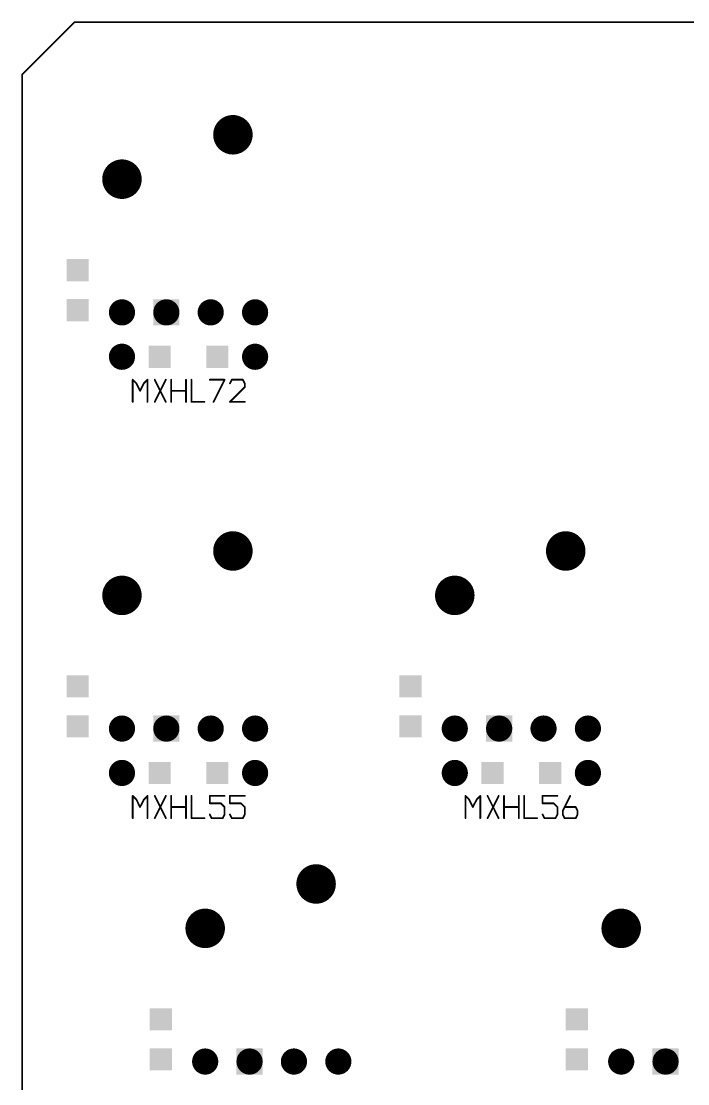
# Model space of a CAD drawing. Header units: millimetres. Extents: x 451 to 799, y 260 to 388.
# Drawn here: x 451 to 489.2, y 321.8 to 382.6 of the extents above; entities that cross this region are included whole.
import ezdxf

# ---------------------------------------------------------------- set-up
doc = ezdxf.new("R2010")
doc.units = ezdxf.units.MM
for name, color, linetype in [('3_A_', 4, 'Continuous'), ('4_A_', 54, 'Continuous'), ('5_A_', 7, 'Continuous'), ('8_A_', 3, 'Continuous')]:
    doc.layers.add(name, color=color, linetype=linetype)

# ---------------------------------------------------------------- blocks, each defined once
blk = doc.blocks.new('D24ROUND1_4986X1_4986')
blk.add_lwpolyline([(0.37465, 0, 0.7493, 0.7493, 1), (-0.37465, 0, 0.7493, 0.7493, 1), (0.37465, 0, 0.7493, 0.7493, 0)], format="xyseb")
blk = doc.blocks.new('D25ROUND2_2606X2_2606')
blk.add_lwpolyline([(0.56515, 0, 1.1303, 1.1303, 1), (-0.56515, 0, 1.1303, 1.1303, 1), (0.56515, 0, 1.1303, 1.1303, 0)], format="xyseb")
blk = doc.blocks.new('D16SQUARE1_27X1_27')
blk.add_solid([(-0.635, -0.635), (0.635, -0.635), (-0.635, 0.635), (0.635, 0.635)])
blk = doc.blocks.new('D41SQUARE1_4986X1_4986')
blk.add_solid([(-0.7493, -0.7493), (0.7493, -0.7493), (-0.7493, 0.7493), (0.7493, 0.7493)])

msp = doc.modelspace()

# ---------------------------------------------------------------- linework, layer by layer
at = {"layer": '5_A_'}
for points in [[(457.616, 361.843, 0.102, 0.102, 0), (457.405, 362.054, 0.102, 0.102, 0)], [(457.405, 362.054, 0.102, 0.102, 0), (457.405, 360.784, 0.102, 0.102, 0)], [(457.826, 361.419, 0.102, 0.102, 0), (457.616, 361.843, 0.102, 0.102, 0)], [(458.04, 361.843, 0.102, 0.102, 0), (457.826, 361.419, 0.102, 0.102, 0)], [(458.251, 362.054, 0.102, 0.102, 0), (458.04, 361.843, 0.102, 0.102, 0)], [(458.251, 360.784, 0.102, 0.102, 0), (458.251, 362.054, 0.102, 0.102, 0)], [(459.3, 360.784, 0.102, 0.102, 0), (458.665, 362.054, 0.102, 0.102, 0)], [(459.3, 362.054, 0.102, 0.102, 0), (458.665, 360.784, 0.102, 0.102, 0)], [(459.61, 360.784, 0.102, 0.102, 0), (459.61, 362.054, 0.102, 0.102, 0)], [(460.455, 360.784, 0.102, 0.102, 0), (460.455, 362.054, 0.102, 0.102, 0)], [(460.765, 360.784, 0.102, 0.102, 0), (460.765, 362.054, 0.102, 0.102, 0)], [(462.663, 362.054, 0.102, 0.102, 0), (461.814, 362.054, 0.102, 0.102, 0)], [(462.028, 360.784, 0.102, 0.102, 0), (462.663, 362.054, 0.102, 0.102, 0)], [(463.077, 362.054, 0.102, 0.102, 0), (462.97, 361.843, 0.102, 0.102, 0)], [(463.712, 362.054, 0.102, 0.102, 0), (463.077, 362.054, 0.102, 0.102, 0)], [(463.818, 361.843, 0.102, 0.102, 0), (463.712, 362.054, 0.102, 0.102, 0)], [(463.818, 361.633, 0.102, 0.102, 0), (463.818, 361.843, 0.102, 0.102, 0)], [(460.455, 361.419, 0.102, 0.102, 0), (459.61, 361.419, 0.102, 0.102, 0)], [(462.97, 360.784, 0.102, 0.102, 0), (463.818, 361.633, 0.102, 0.102, 0)], [(461.507, 360.784, 0.102, 0.102, 0), (460.765, 360.784, 0.102, 0.102, 0)], [(463.818, 360.784, 0.102, 0.102, 0), (462.97, 360.784, 0.102, 0.102, 0)], [(457.616, 338.031, 0.102, 0.102, 0), (457.405, 338.242, 0.102, 0.102, 0)], [(457.405, 338.242, 0.102, 0.102, 0), (457.405, 336.972, 0.102, 0.102, 0)], [(457.826, 337.607, 0.102, 0.102, 0), (457.616, 338.031, 0.102, 0.102, 0)], [(458.04, 338.031, 0.102, 0.102, 0), (457.826, 337.607, 0.102, 0.102, 0)], [(458.251, 338.242, 0.102, 0.102, 0), (458.04, 338.031, 0.102, 0.102, 0)], [(458.251, 336.972, 0.102, 0.102, 0), (458.251, 338.242, 0.102, 0.102, 0)], [(459.3, 336.972, 0.102, 0.102, 0), (458.665, 338.242, 0.102, 0.102, 0)], [(459.3, 338.242, 0.102, 0.102, 0), (458.665, 336.972, 0.102, 0.102, 0)], [(459.61, 336.972, 0.102, 0.102, 0), (459.61, 338.242, 0.102, 0.102, 0)], [(460.455, 336.972, 0.102, 0.102, 0), (460.455, 338.242, 0.102, 0.102, 0)], [(460.765, 336.972, 0.102, 0.102, 0), (460.765, 338.242, 0.102, 0.102, 0)], [(461.814, 337.82, 0.102, 0.102, 0), (461.814, 338.242, 0.102, 0.102, 0)], [(461.814, 338.242, 0.102, 0.102, 0), (462.663, 338.242, 0.102, 0.102, 0)], [(462.97, 337.82, 0.102, 0.102, 0), (462.97, 338.242, 0.102, 0.102, 0)], [(462.97, 338.242, 0.102, 0.102, 0), (463.818, 338.242, 0.102, 0.102, 0)], [(476.666, 338.031, 0.102, 0.102, 0), (476.455, 338.242, 0.102, 0.102, 0)], [(476.455, 338.242, 0.102, 0.102, 0), (476.455, 336.972, 0.102, 0.102, 0)], [(476.876, 337.607, 0.102, 0.102, 0), (476.666, 338.031, 0.102, 0.102, 0)], [(477.09, 338.031, 0.102, 0.102, 0), (476.876, 337.607, 0.102, 0.102, 0)], [(477.301, 338.242, 0.102, 0.102, 0), (477.09, 338.031, 0.102, 0.102, 0)], [(477.301, 336.972, 0.102, 0.102, 0), (477.301, 338.242, 0.102, 0.102, 0)], [(478.35, 336.972, 0.102, 0.102, 0), (477.715, 338.242, 0.102, 0.102, 0)], [(478.35, 338.242, 0.102, 0.102, 0), (477.715, 336.972, 0.102, 0.102, 0)], [(478.66, 336.972, 0.102, 0.102, 0), (478.66, 338.242, 0.102, 0.102, 0)], [(479.505, 336.972, 0.102, 0.102, 0), (479.505, 338.242, 0.102, 0.102, 0)], [(479.815, 336.972, 0.102, 0.102, 0), (479.815, 338.242, 0.102, 0.102, 0)], [(480.864, 337.82, 0.102, 0.102, 0), (480.864, 338.242, 0.102, 0.102, 0)], [(480.864, 338.242, 0.102, 0.102, 0), (481.713, 338.242, 0.102, 0.102, 0)], [(482.02, 337.396, 0.102, 0.102, 0), (482.444, 338.242, 0.102, 0.102, 0)], [(460.455, 337.607, 0.102, 0.102, 0), (459.61, 337.607, 0.102, 0.102, 0)], [(462.449, 337.82, 0.102, 0.102, 0), (461.814, 337.82, 0.102, 0.102, 0)], [(462.663, 337.607, 0.102, 0.102, 0), (462.449, 337.82, 0.102, 0.102, 0)], [(462.663, 337.185, 0.102, 0.102, 0), (462.663, 337.607, 0.102, 0.102, 0)], [(463.605, 337.82, 0.102, 0.102, 0), (462.97, 337.82, 0.102, 0.102, 0)], [(463.818, 337.607, 0.102, 0.102, 0), (463.605, 337.82, 0.102, 0.102, 0)], [(463.818, 337.185, 0.102, 0.102, 0), (463.818, 337.607, 0.102, 0.102, 0)], [(479.505, 337.607, 0.102, 0.102, 0), (478.66, 337.607, 0.102, 0.102, 0)], [(481.499, 337.82, 0.102, 0.102, 0), (480.864, 337.82, 0.102, 0.102, 0)], [(481.713, 337.607, 0.102, 0.102, 0), (481.499, 337.82, 0.102, 0.102, 0)], [(481.713, 337.185, 0.102, 0.102, 0), (481.713, 337.607, 0.102, 0.102, 0)], [(482.02, 337.185, 0.102, 0.102, 0), (482.02, 337.396, 0.102, 0.102, 0)], [(482.127, 337.607, 0.102, 0.102, 0), (482.762, 337.607, 0.102, 0.102, 0)], [(482.762, 337.607, 0.102, 0.102, 0), (482.868, 337.396, 0.102, 0.102, 0)], [(482.868, 337.396, 0.102, 0.102, 0), (482.868, 337.185, 0.102, 0.102, 0)], [(461.507, 336.972, 0.102, 0.102, 0), (460.765, 336.972, 0.102, 0.102, 0)], [(461.814, 337.185, 0.102, 0.102, 0), (461.921, 336.972, 0.102, 0.102, 0)], [(461.921, 336.972, 0.102, 0.102, 0), (462.556, 336.972, 0.102, 0.102, 0)], [(462.556, 336.972, 0.102, 0.102, 0), (462.663, 337.185, 0.102, 0.102, 0)], [(462.97, 337.185, 0.102, 0.102, 0), (463.077, 336.972, 0.102, 0.102, 0)], [(463.077, 336.972, 0.102, 0.102, 0), (463.712, 336.972, 0.102, 0.102, 0)], [(463.712, 336.972, 0.102, 0.102, 0), (463.818, 337.185, 0.102, 0.102, 0)], [(480.557, 336.972, 0.102, 0.102, 0), (479.815, 336.972, 0.102, 0.102, 0)], [(480.864, 337.185, 0.102, 0.102, 0), (480.971, 336.972, 0.102, 0.102, 0)], [(480.971, 336.972, 0.102, 0.102, 0), (481.606, 336.972, 0.102, 0.102, 0)], [(481.606, 336.972, 0.102, 0.102, 0), (481.713, 337.185, 0.102, 0.102, 0)], [(482.127, 336.972, 0.102, 0.102, 0), (482.02, 337.185, 0.102, 0.102, 0)], [(482.762, 336.972, 0.102, 0.102, 0), (482.127, 336.972, 0.102, 0.102, 0)], [(482.868, 337.185, 0.102, 0.102, 0), (482.762, 336.972, 0.102, 0.102, 0)]]:
    msp.add_lwpolyline(points, format="xyseb", dxfattribs=at)
for points in [[(457.379, 362.054, 0.0508, 0.0508, 1), (457.43, 362.054, 0.0508, 0.0508, 1), (457.379, 362.054, 0.0508, 0.0508, 0)], [(457.379, 362.054, 0.0508, 0.0508, 1), (457.43, 362.054, 0.0508, 0.0508, 1), (457.379, 362.054, 0.0508, 0.0508, 0)], [(457.379, 362.054, 0.0508, 0.0508, 1), (457.43, 362.054, 0.0508, 0.0508, 1), (457.379, 362.054, 0.0508, 0.0508, 0)], [(457.59, 361.843, 0.0508, 0.0508, 1), (457.641, 361.843, 0.0508, 0.0508, 1), (457.59, 361.843, 0.0508, 0.0508, 0)], [(457.59, 361.843, 0.0508, 0.0508, 1), (457.641, 361.843, 0.0508, 0.0508, 1), (457.59, 361.843, 0.0508, 0.0508, 0)], [(457.59, 361.843, 0.0508, 0.0508, 1), (457.641, 361.843, 0.0508, 0.0508, 1), (457.59, 361.843, 0.0508, 0.0508, 0)], [(458.014, 361.843, 0.0508, 0.0508, 1), (458.065, 361.843, 0.0508, 0.0508, 1), (458.014, 361.843, 0.0508, 0.0508, 0)], [(458.014, 361.843, 0.0508, 0.0508, 1), (458.065, 361.843, 0.0508, 0.0508, 1), (458.014, 361.843, 0.0508, 0.0508, 0)], [(458.014, 361.843, 0.0508, 0.0508, 1), (458.065, 361.843, 0.0508, 0.0508, 1), (458.014, 361.843, 0.0508, 0.0508, 0)], [(458.225, 362.054, 0.0508, 0.0508, 1), (458.276, 362.054, 0.0508, 0.0508, 1), (458.225, 362.054, 0.0508, 0.0508, 0)], [(458.225, 362.054, 0.0508, 0.0508, 1), (458.276, 362.054, 0.0508, 0.0508, 1), (458.225, 362.054, 0.0508, 0.0508, 0)], [(458.225, 362.054, 0.0508, 0.0508, 1), (458.276, 362.054, 0.0508, 0.0508, 1), (458.225, 362.054, 0.0508, 0.0508, 0)], [(458.639, 362.054, 0.0508, 0.0508, 1), (458.69, 362.054, 0.0508, 0.0508, 1), (458.639, 362.054, 0.0508, 0.0508, 0)], [(458.639, 362.054, 0.0508, 0.0508, 1), (458.69, 362.054, 0.0508, 0.0508, 1), (458.639, 362.054, 0.0508, 0.0508, 0)], [(459.274, 362.054, 0.0508, 0.0508, 1), (459.325, 362.054, 0.0508, 0.0508, 1), (459.274, 362.054, 0.0508, 0.0508, 0)], [(459.584, 362.054, 0.0508, 0.0508, 1), (459.635, 362.054, 0.0508, 0.0508, 1), (459.584, 362.054, 0.0508, 0.0508, 0)], [(459.584, 362.054, 0.0508, 0.0508, 1), (459.635, 362.054, 0.0508, 0.0508, 1), (459.584, 362.054, 0.0508, 0.0508, 0)], [(460.43, 362.054, 0.0508, 0.0508, 1), (460.481, 362.054, 0.0508, 0.0508, 1), (460.43, 362.054, 0.0508, 0.0508, 0)], [(460.43, 362.054, 0.0508, 0.0508, 1), (460.481, 362.054, 0.0508, 0.0508, 1), (460.43, 362.054, 0.0508, 0.0508, 0)], [(460.74, 362.054, 0.0508, 0.0508, 1), (460.791, 362.054, 0.0508, 0.0508, 1), (460.74, 362.054, 0.0508, 0.0508, 0)], [(460.74, 362.054, 0.0508, 0.0508, 1), (460.791, 362.054, 0.0508, 0.0508, 1), (460.74, 362.054, 0.0508, 0.0508, 0)], [(461.789, 362.054, 0.0508, 0.0508, 1), (461.84, 362.054, 0.0508, 0.0508, 1), (461.789, 362.054, 0.0508, 0.0508, 0)], [(461.789, 362.054, 0.0508, 0.0508, 1), (461.84, 362.054, 0.0508, 0.0508, 1), (461.789, 362.054, 0.0508, 0.0508, 0)], [(462.637, 362.054, 0.0508, 0.0508, 1), (462.688, 362.054, 0.0508, 0.0508, 1), (462.637, 362.054, 0.0508, 0.0508, 0)], [(462.637, 362.054, 0.0508, 0.0508, 1), (462.688, 362.054, 0.0508, 0.0508, 1), (462.637, 362.054, 0.0508, 0.0508, 0)], [(462.637, 362.054, 0.0508, 0.0508, 1), (462.688, 362.054, 0.0508, 0.0508, 1), (462.637, 362.054, 0.0508, 0.0508, 0)], [(462.945, 361.843, 0.0508, 0.0508, 1), (462.995, 361.843, 0.0508, 0.0508, 1), (462.945, 361.843, 0.0508, 0.0508, 0)], [(462.945, 361.843, 0.0508, 0.0508, 1), (462.995, 361.843, 0.0508, 0.0508, 1), (462.945, 361.843, 0.0508, 0.0508, 0)], [(463.051, 362.054, 0.0508, 0.0508, 1), (463.102, 362.054, 0.0508, 0.0508, 1), (463.051, 362.054, 0.0508, 0.0508, 0)], [(463.051, 362.054, 0.0508, 0.0508, 1), (463.102, 362.054, 0.0508, 0.0508, 1), (463.051, 362.054, 0.0508, 0.0508, 0)], [(463.051, 362.054, 0.0508, 0.0508, 1), (463.102, 362.054, 0.0508, 0.0508, 1), (463.051, 362.054, 0.0508, 0.0508, 0)], [(463.686, 362.054, 0.0508, 0.0508, 1), (463.737, 362.054, 0.0508, 0.0508, 1), (463.686, 362.054, 0.0508, 0.0508, 0)], [(463.686, 362.054, 0.0508, 0.0508, 1), (463.737, 362.054, 0.0508, 0.0508, 1), (463.686, 362.054, 0.0508, 0.0508, 0)], [(463.686, 362.054, 0.0508, 0.0508, 1), (463.737, 362.054, 0.0508, 0.0508, 1), (463.686, 362.054, 0.0508, 0.0508, 0)], [(463.793, 361.843, 0.0508, 0.0508, 1), (463.844, 361.843, 0.0508, 0.0508, 1), (463.793, 361.843, 0.0508, 0.0508, 0)], [(463.793, 361.843, 0.0508, 0.0508, 1), (463.844, 361.843, 0.0508, 0.0508, 1), (463.793, 361.843, 0.0508, 0.0508, 0)], [(463.793, 361.843, 0.0508, 0.0508, 1), (463.844, 361.843, 0.0508, 0.0508, 1), (463.793, 361.843, 0.0508, 0.0508, 0)], [(457.801, 361.419, 0.0508, 0.0508, 1), (457.852, 361.419, 0.0508, 0.0508, 1), (457.801, 361.419, 0.0508, 0.0508, 0)], [(457.801, 361.419, 0.0508, 0.0508, 1), (457.852, 361.419, 0.0508, 0.0508, 1), (457.801, 361.419, 0.0508, 0.0508, 0)], [(457.801, 361.419, 0.0508, 0.0508, 1), (457.852, 361.419, 0.0508, 0.0508, 1), (457.801, 361.419, 0.0508, 0.0508, 0)], [(459.584, 361.419, 0.0508, 0.0508, 1), (459.635, 361.419, 0.0508, 0.0508, 1), (459.584, 361.419, 0.0508, 0.0508, 0)], [(459.584, 361.419, 0.0508, 0.0508, 1), (459.635, 361.419, 0.0508, 0.0508, 1), (459.584, 361.419, 0.0508, 0.0508, 0)], [(460.43, 361.419, 0.0508, 0.0508, 1), (460.481, 361.419, 0.0508, 0.0508, 1), (460.43, 361.419, 0.0508, 0.0508, 0)], [(463.793, 361.633, 0.0508, 0.0508, 1), (463.844, 361.633, 0.0508, 0.0508, 1), (463.793, 361.633, 0.0508, 0.0508, 0)], [(463.793, 361.633, 0.0508, 0.0508, 1), (463.844, 361.633, 0.0508, 0.0508, 1), (463.793, 361.633, 0.0508, 0.0508, 0)], [(463.793, 361.633, 0.0508, 0.0508, 1), (463.844, 361.633, 0.0508, 0.0508, 1), (463.793, 361.633, 0.0508, 0.0508, 0)], [(457.379, 360.784, 0.0508, 0.0508, 1), (457.43, 360.784, 0.0508, 0.0508, 1), (457.379, 360.784, 0.0508, 0.0508, 0)], [(457.379, 360.784, 0.0508, 0.0508, 1), (457.43, 360.784, 0.0508, 0.0508, 1), (457.379, 360.784, 0.0508, 0.0508, 0)], [(458.225, 360.784, 0.0508, 0.0508, 1), (458.276, 360.784, 0.0508, 0.0508, 1), (458.225, 360.784, 0.0508, 0.0508, 0)], [(458.639, 360.784, 0.0508, 0.0508, 1), (458.69, 360.784, 0.0508, 0.0508, 1), (458.639, 360.784, 0.0508, 0.0508, 0)], [(458.639, 360.784, 0.0508, 0.0508, 1), (458.69, 360.784, 0.0508, 0.0508, 1), (458.639, 360.784, 0.0508, 0.0508, 0)], [(459.274, 360.784, 0.0508, 0.0508, 1), (459.325, 360.784, 0.0508, 0.0508, 1), (459.274, 360.784, 0.0508, 0.0508, 0)], [(459.584, 360.784, 0.0508, 0.0508, 1), (459.635, 360.784, 0.0508, 0.0508, 1), (459.584, 360.784, 0.0508, 0.0508, 0)], [(460.43, 360.784, 0.0508, 0.0508, 1), (460.481, 360.784, 0.0508, 0.0508, 1), (460.43, 360.784, 0.0508, 0.0508, 0)], [(460.74, 360.784, 0.0508, 0.0508, 1), (460.791, 360.784, 0.0508, 0.0508, 1), (460.74, 360.784, 0.0508, 0.0508, 0)], [(460.74, 360.784, 0.0508, 0.0508, 1), (460.791, 360.784, 0.0508, 0.0508, 1), (460.74, 360.784, 0.0508, 0.0508, 0)], [(460.74, 360.784, 0.0508, 0.0508, 1), (460.791, 360.784, 0.0508, 0.0508, 1), (460.74, 360.784, 0.0508, 0.0508, 0)], [(461.482, 360.784, 0.0508, 0.0508, 1), (461.532, 360.784, 0.0508, 0.0508, 1), (461.482, 360.784, 0.0508, 0.0508, 0)], [(462.002, 360.784, 0.0508, 0.0508, 1), (462.053, 360.784, 0.0508, 0.0508, 1), (462.002, 360.784, 0.0508, 0.0508, 0)], [(462.945, 360.784, 0.0508, 0.0508, 1), (462.995, 360.784, 0.0508, 0.0508, 1), (462.945, 360.784, 0.0508, 0.0508, 0)], [(462.945, 360.784, 0.0508, 0.0508, 1), (462.995, 360.784, 0.0508, 0.0508, 1), (462.945, 360.784, 0.0508, 0.0508, 0)], [(462.945, 360.784, 0.0508, 0.0508, 1), (462.995, 360.784, 0.0508, 0.0508, 1), (462.945, 360.784, 0.0508, 0.0508, 0)], [(463.793, 360.784, 0.0508, 0.0508, 1), (463.844, 360.784, 0.0508, 0.0508, 1), (463.793, 360.784, 0.0508, 0.0508, 0)], [(457.379, 338.242, 0.0508, 0.0508, 1), (457.43, 338.242, 0.0508, 0.0508, 1), (457.379, 338.242, 0.0508, 0.0508, 0)], [(457.379, 338.242, 0.0508, 0.0508, 1), (457.43, 338.242, 0.0508, 0.0508, 1), (457.379, 338.242, 0.0508, 0.0508, 0)], [(457.379, 338.242, 0.0508, 0.0508, 1), (457.43, 338.242, 0.0508, 0.0508, 1), (457.379, 338.242, 0.0508, 0.0508, 0)], [(457.59, 338.031, 0.0508, 0.0508, 1), (457.641, 338.031, 0.0508, 0.0508, 1), (457.59, 338.031, 0.0508, 0.0508, 0)], [(457.59, 338.031, 0.0508, 0.0508, 1), (457.641, 338.031, 0.0508, 0.0508, 1), (457.59, 338.031, 0.0508, 0.0508, 0)], [(457.59, 338.031, 0.0508, 0.0508, 1), (457.641, 338.031, 0.0508, 0.0508, 1), (457.59, 338.031, 0.0508, 0.0508, 0)], [(458.014, 338.031, 0.0508, 0.0508, 1), (458.065, 338.031, 0.0508, 0.0508, 1), (458.014, 338.031, 0.0508, 0.0508, 0)], [(458.014, 338.031, 0.0508, 0.0508, 1), (458.065, 338.031, 0.0508, 0.0508, 1), (458.014, 338.031, 0.0508, 0.0508, 0)], [(458.014, 338.031, 0.0508, 0.0508, 1), (458.065, 338.031, 0.0508, 0.0508, 1), (458.014, 338.031, 0.0508, 0.0508, 0)], [(458.225, 338.242, 0.0508, 0.0508, 1), (458.276, 338.242, 0.0508, 0.0508, 1), (458.225, 338.242, 0.0508, 0.0508, 0)], [(458.225, 338.242, 0.0508, 0.0508, 1), (458.276, 338.242, 0.0508, 0.0508, 1), (458.225, 338.242, 0.0508, 0.0508, 0)], [(458.225, 338.242, 0.0508, 0.0508, 1), (458.276, 338.242, 0.0508, 0.0508, 1), (458.225, 338.242, 0.0508, 0.0508, 0)], [(458.639, 338.242, 0.0508, 0.0508, 1), (458.69, 338.242, 0.0508, 0.0508, 1), (458.639, 338.242, 0.0508, 0.0508, 0)], [(458.639, 338.242, 0.0508, 0.0508, 1), (458.69, 338.242, 0.0508, 0.0508, 1), (458.639, 338.242, 0.0508, 0.0508, 0)], [(459.274, 338.242, 0.0508, 0.0508, 1), (459.325, 338.242, 0.0508, 0.0508, 1), (459.274, 338.242, 0.0508, 0.0508, 0)], [(459.584, 338.242, 0.0508, 0.0508, 1), (459.635, 338.242, 0.0508, 0.0508, 1), (459.584, 338.242, 0.0508, 0.0508, 0)], [(459.584, 338.242, 0.0508, 0.0508, 1), (459.635, 338.242, 0.0508, 0.0508, 1), (459.584, 338.242, 0.0508, 0.0508, 0)], [(460.43, 338.242, 0.0508, 0.0508, 1), (460.481, 338.242, 0.0508, 0.0508, 1), (460.43, 338.242, 0.0508, 0.0508, 0)], [(460.43, 338.242, 0.0508, 0.0508, 1), (460.481, 338.242, 0.0508, 0.0508, 1), (460.43, 338.242, 0.0508, 0.0508, 0)], [(460.74, 338.242, 0.0508, 0.0508, 1), (460.791, 338.242, 0.0508, 0.0508, 1), (460.74, 338.242, 0.0508, 0.0508, 0)], [(460.74, 338.242, 0.0508, 0.0508, 1), (460.791, 338.242, 0.0508, 0.0508, 1), (460.74, 338.242, 0.0508, 0.0508, 0)], [(461.789, 338.242, 0.0508, 0.0508, 1), (461.84, 338.242, 0.0508, 0.0508, 1), (461.789, 338.242, 0.0508, 0.0508, 0)], [(461.789, 338.242, 0.0508, 0.0508, 1), (461.84, 338.242, 0.0508, 0.0508, 1), (461.789, 338.242, 0.0508, 0.0508, 0)], [(461.789, 338.242, 0.0508, 0.0508, 1), (461.84, 338.242, 0.0508, 0.0508, 1), (461.789, 338.242, 0.0508, 0.0508, 0)], [(462.637, 338.242, 0.0508, 0.0508, 1), (462.688, 338.242, 0.0508, 0.0508, 1), (462.637, 338.242, 0.0508, 0.0508, 0)], [(462.637, 338.242, 0.0508, 0.0508, 1), (462.688, 338.242, 0.0508, 0.0508, 1), (462.637, 338.242, 0.0508, 0.0508, 0)], [(462.945, 338.242, 0.0508, 0.0508, 1), (462.995, 338.242, 0.0508, 0.0508, 1), (462.945, 338.242, 0.0508, 0.0508, 0)], [(462.945, 338.242, 0.0508, 0.0508, 1), (462.995, 338.242, 0.0508, 0.0508, 1), (462.945, 338.242, 0.0508, 0.0508, 0)], [(462.945, 338.242, 0.0508, 0.0508, 1), (462.995, 338.242, 0.0508, 0.0508, 1), (462.945, 338.242, 0.0508, 0.0508, 0)], [(463.793, 338.242, 0.0508, 0.0508, 1), (463.844, 338.242, 0.0508, 0.0508, 1), (463.793, 338.242, 0.0508, 0.0508, 0)], [(463.793, 338.242, 0.0508, 0.0508, 1), (463.844, 338.242, 0.0508, 0.0508, 1), (463.793, 338.242, 0.0508, 0.0508, 0)], [(476.429, 338.242, 0.0508, 0.0508, 1), (476.48, 338.242, 0.0508, 0.0508, 1), (476.429, 338.242, 0.0508, 0.0508, 0)], [(476.429, 338.242, 0.0508, 0.0508, 1), (476.48, 338.242, 0.0508, 0.0508, 1), (476.429, 338.242, 0.0508, 0.0508, 0)], [(476.429, 338.242, 0.0508, 0.0508, 1), (476.48, 338.242, 0.0508, 0.0508, 1), (476.429, 338.242, 0.0508, 0.0508, 0)], [(476.64, 338.031, 0.0508, 0.0508, 1), (476.691, 338.031, 0.0508, 0.0508, 1), (476.64, 338.031, 0.0508, 0.0508, 0)], [(476.64, 338.031, 0.0508, 0.0508, 1), (476.691, 338.031, 0.0508, 0.0508, 1), (476.64, 338.031, 0.0508, 0.0508, 0)], [(476.64, 338.031, 0.0508, 0.0508, 1), (476.691, 338.031, 0.0508, 0.0508, 1), (476.64, 338.031, 0.0508, 0.0508, 0)], [(477.064, 338.031, 0.0508, 0.0508, 1), (477.115, 338.031, 0.0508, 0.0508, 1), (477.064, 338.031, 0.0508, 0.0508, 0)], [(477.064, 338.031, 0.0508, 0.0508, 1), (477.115, 338.031, 0.0508, 0.0508, 1), (477.064, 338.031, 0.0508, 0.0508, 0)], [(477.064, 338.031, 0.0508, 0.0508, 1), (477.115, 338.031, 0.0508, 0.0508, 1), (477.064, 338.031, 0.0508, 0.0508, 0)], [(477.275, 338.242, 0.0508, 0.0508, 1), (477.326, 338.242, 0.0508, 0.0508, 1), (477.275, 338.242, 0.0508, 0.0508, 0)], [(477.275, 338.242, 0.0508, 0.0508, 1), (477.326, 338.242, 0.0508, 0.0508, 1), (477.275, 338.242, 0.0508, 0.0508, 0)], [(477.275, 338.242, 0.0508, 0.0508, 1), (477.326, 338.242, 0.0508, 0.0508, 1), (477.275, 338.242, 0.0508, 0.0508, 0)], [(477.689, 338.242, 0.0508, 0.0508, 1), (477.74, 338.242, 0.0508, 0.0508, 1), (477.689, 338.242, 0.0508, 0.0508, 0)], [(477.689, 338.242, 0.0508, 0.0508, 1), (477.74, 338.242, 0.0508, 0.0508, 1), (477.689, 338.242, 0.0508, 0.0508, 0)], [(478.324, 338.242, 0.0508, 0.0508, 1), (478.375, 338.242, 0.0508, 0.0508, 1), (478.324, 338.242, 0.0508, 0.0508, 0)], [(478.634, 338.242, 0.0508, 0.0508, 1), (478.685, 338.242, 0.0508, 0.0508, 1), (478.634, 338.242, 0.0508, 0.0508, 0)], [(478.634, 338.242, 0.0508, 0.0508, 1), (478.685, 338.242, 0.0508, 0.0508, 1), (478.634, 338.242, 0.0508, 0.0508, 0)], [(479.48, 338.242, 0.0508, 0.0508, 1), (479.531, 338.242, 0.0508, 0.0508, 1), (479.48, 338.242, 0.0508, 0.0508, 0)], [(479.48, 338.242, 0.0508, 0.0508, 1), (479.531, 338.242, 0.0508, 0.0508, 1), (479.48, 338.242, 0.0508, 0.0508, 0)], [(479.79, 338.242, 0.0508, 0.0508, 1), (479.841, 338.242, 0.0508, 0.0508, 1), (479.79, 338.242, 0.0508, 0.0508, 0)], [(479.79, 338.242, 0.0508, 0.0508, 1), (479.841, 338.242, 0.0508, 0.0508, 1), (479.79, 338.242, 0.0508, 0.0508, 0)], [(480.839, 338.242, 0.0508, 0.0508, 1), (480.89, 338.242, 0.0508, 0.0508, 1), (480.839, 338.242, 0.0508, 0.0508, 0)], [(480.839, 338.242, 0.0508, 0.0508, 1), (480.89, 338.242, 0.0508, 0.0508, 1), (480.839, 338.242, 0.0508, 0.0508, 0)], [(480.839, 338.242, 0.0508, 0.0508, 1), (480.89, 338.242, 0.0508, 0.0508, 1), (480.839, 338.242, 0.0508, 0.0508, 0)], [(481.687, 338.242, 0.0508, 0.0508, 1), (481.738, 338.242, 0.0508, 0.0508, 1), (481.687, 338.242, 0.0508, 0.0508, 0)], [(481.687, 338.242, 0.0508, 0.0508, 1), (481.738, 338.242, 0.0508, 0.0508, 1), (481.687, 338.242, 0.0508, 0.0508, 0)], [(482.419, 338.242, 0.0508, 0.0508, 1), (482.47, 338.242, 0.0508, 0.0508, 1), (482.419, 338.242, 0.0508, 0.0508, 0)], [(482.419, 338.242, 0.0508, 0.0508, 1), (482.47, 338.242, 0.0508, 0.0508, 1), (482.419, 338.242, 0.0508, 0.0508, 0)], [(457.801, 337.607, 0.0508, 0.0508, 1), (457.852, 337.607, 0.0508, 0.0508, 1), (457.801, 337.607, 0.0508, 0.0508, 0)], [(457.801, 337.607, 0.0508, 0.0508, 1), (457.852, 337.607, 0.0508, 0.0508, 1), (457.801, 337.607, 0.0508, 0.0508, 0)], [(457.801, 337.607, 0.0508, 0.0508, 1), (457.852, 337.607, 0.0508, 0.0508, 1), (457.801, 337.607, 0.0508, 0.0508, 0)], [(459.584, 337.607, 0.0508, 0.0508, 1), (459.635, 337.607, 0.0508, 0.0508, 1), (459.584, 337.607, 0.0508, 0.0508, 0)], [(459.584, 337.607, 0.0508, 0.0508, 1), (459.635, 337.607, 0.0508, 0.0508, 1), (459.584, 337.607, 0.0508, 0.0508, 0)], [(460.43, 337.607, 0.0508, 0.0508, 1), (460.481, 337.607, 0.0508, 0.0508, 1), (460.43, 337.607, 0.0508, 0.0508, 0)], [(461.789, 337.82, 0.0508, 0.0508, 1), (461.84, 337.82, 0.0508, 0.0508, 1), (461.789, 337.82, 0.0508, 0.0508, 0)], [(461.789, 337.82, 0.0508, 0.0508, 1), (461.84, 337.82, 0.0508, 0.0508, 1), (461.789, 337.82, 0.0508, 0.0508, 0)], [(461.789, 337.82, 0.0508, 0.0508, 1), (461.84, 337.82, 0.0508, 0.0508, 1), (461.789, 337.82, 0.0508, 0.0508, 0)], [(462.424, 337.82, 0.0508, 0.0508, 1), (462.475, 337.82, 0.0508, 0.0508, 1), (462.424, 337.82, 0.0508, 0.0508, 0)], [(462.424, 337.82, 0.0508, 0.0508, 1), (462.475, 337.82, 0.0508, 0.0508, 1), (462.424, 337.82, 0.0508, 0.0508, 0)], [(462.424, 337.82, 0.0508, 0.0508, 1), (462.475, 337.82, 0.0508, 0.0508, 1), (462.424, 337.82, 0.0508, 0.0508, 0)], [(462.637, 337.607, 0.0508, 0.0508, 1), (462.688, 337.607, 0.0508, 0.0508, 1), (462.637, 337.607, 0.0508, 0.0508, 0)], [(462.637, 337.607, 0.0508, 0.0508, 1), (462.688, 337.607, 0.0508, 0.0508, 1), (462.637, 337.607, 0.0508, 0.0508, 0)], [(462.637, 337.607, 0.0508, 0.0508, 1), (462.688, 337.607, 0.0508, 0.0508, 1), (462.637, 337.607, 0.0508, 0.0508, 0)], [(462.945, 337.82, 0.0508, 0.0508, 1), (462.995, 337.82, 0.0508, 0.0508, 1), (462.945, 337.82, 0.0508, 0.0508, 0)], [(462.945, 337.82, 0.0508, 0.0508, 1), (462.995, 337.82, 0.0508, 0.0508, 1), (462.945, 337.82, 0.0508, 0.0508, 0)], [(462.945, 337.82, 0.0508, 0.0508, 1), (462.995, 337.82, 0.0508, 0.0508, 1), (462.945, 337.82, 0.0508, 0.0508, 0)], [(463.58, 337.82, 0.0508, 0.0508, 1), (463.63, 337.82, 0.0508, 0.0508, 1), (463.58, 337.82, 0.0508, 0.0508, 0)], [(463.58, 337.82, 0.0508, 0.0508, 1), (463.63, 337.82, 0.0508, 0.0508, 1), (463.58, 337.82, 0.0508, 0.0508, 0)], [(463.58, 337.82, 0.0508, 0.0508, 1), (463.63, 337.82, 0.0508, 0.0508, 1), (463.58, 337.82, 0.0508, 0.0508, 0)], [(463.793, 337.607, 0.0508, 0.0508, 1), (463.844, 337.607, 0.0508, 0.0508, 1), (463.793, 337.607, 0.0508, 0.0508, 0)], [(463.793, 337.607, 0.0508, 0.0508, 1), (463.844, 337.607, 0.0508, 0.0508, 1), (463.793, 337.607, 0.0508, 0.0508, 0)], [(463.793, 337.607, 0.0508, 0.0508, 1), (463.844, 337.607, 0.0508, 0.0508, 1), (463.793, 337.607, 0.0508, 0.0508, 0)], [(476.851, 337.607, 0.0508, 0.0508, 1), (476.902, 337.607, 0.0508, 0.0508, 1), (476.851, 337.607, 0.0508, 0.0508, 0)], [(476.851, 337.607, 0.0508, 0.0508, 1), (476.902, 337.607, 0.0508, 0.0508, 1), (476.851, 337.607, 0.0508, 0.0508, 0)], [(476.851, 337.607, 0.0508, 0.0508, 1), (476.902, 337.607, 0.0508, 0.0508, 1), (476.851, 337.607, 0.0508, 0.0508, 0)], [(478.634, 337.607, 0.0508, 0.0508, 1), (478.685, 337.607, 0.0508, 0.0508, 1), (478.634, 337.607, 0.0508, 0.0508, 0)], [(478.634, 337.607, 0.0508, 0.0508, 1), (478.685, 337.607, 0.0508, 0.0508, 1), (478.634, 337.607, 0.0508, 0.0508, 0)], [(479.48, 337.607, 0.0508, 0.0508, 1), (479.531, 337.607, 0.0508, 0.0508, 1), (479.48, 337.607, 0.0508, 0.0508, 0)], [(480.839, 337.82, 0.0508, 0.0508, 1), (480.89, 337.82, 0.0508, 0.0508, 1), (480.839, 337.82, 0.0508, 0.0508, 0)], [(480.839, 337.82, 0.0508, 0.0508, 1), (480.89, 337.82, 0.0508, 0.0508, 1), (480.839, 337.82, 0.0508, 0.0508, 0)], [(480.839, 337.82, 0.0508, 0.0508, 1), (480.89, 337.82, 0.0508, 0.0508, 1), (480.839, 337.82, 0.0508, 0.0508, 0)], [(481.474, 337.82, 0.0508, 0.0508, 1), (481.525, 337.82, 0.0508, 0.0508, 1), (481.474, 337.82, 0.0508, 0.0508, 0)], [(481.474, 337.82, 0.0508, 0.0508, 1), (481.525, 337.82, 0.0508, 0.0508, 1), (481.474, 337.82, 0.0508, 0.0508, 0)], [(481.474, 337.82, 0.0508, 0.0508, 1), (481.525, 337.82, 0.0508, 0.0508, 1), (481.474, 337.82, 0.0508, 0.0508, 0)], [(481.687, 337.607, 0.0508, 0.0508, 1), (481.738, 337.607, 0.0508, 0.0508, 1), (481.687, 337.607, 0.0508, 0.0508, 0)], [(481.687, 337.607, 0.0508, 0.0508, 1), (481.738, 337.607, 0.0508, 0.0508, 1), (481.687, 337.607, 0.0508, 0.0508, 0)], [(481.687, 337.607, 0.0508, 0.0508, 1), (481.738, 337.607, 0.0508, 0.0508, 1), (481.687, 337.607, 0.0508, 0.0508, 0)], [(481.995, 337.396, 0.0508, 0.0508, 1), (482.045, 337.396, 0.0508, 0.0508, 1), (481.995, 337.396, 0.0508, 0.0508, 0)], [(481.995, 337.396, 0.0508, 0.0508, 1), (482.045, 337.396, 0.0508, 0.0508, 1), (481.995, 337.396, 0.0508, 0.0508, 0)], [(481.995, 337.396, 0.0508, 0.0508, 1), (482.045, 337.396, 0.0508, 0.0508, 1), (481.995, 337.396, 0.0508, 0.0508, 0)], [(482.101, 337.607, 0.0508, 0.0508, 1), (482.152, 337.607, 0.0508, 0.0508, 1), (482.101, 337.607, 0.0508, 0.0508, 0)], [(482.736, 337.607, 0.0508, 0.0508, 1), (482.787, 337.607, 0.0508, 0.0508, 1), (482.736, 337.607, 0.0508, 0.0508, 0)], [(482.736, 337.607, 0.0508, 0.0508, 1), (482.787, 337.607, 0.0508, 0.0508, 1), (482.736, 337.607, 0.0508, 0.0508, 0)], [(482.736, 337.607, 0.0508, 0.0508, 1), (482.787, 337.607, 0.0508, 0.0508, 1), (482.736, 337.607, 0.0508, 0.0508, 0)], [(482.843, 337.396, 0.0508, 0.0508, 1), (482.894, 337.396, 0.0508, 0.0508, 1), (482.843, 337.396, 0.0508, 0.0508, 0)], [(482.843, 337.396, 0.0508, 0.0508, 1), (482.894, 337.396, 0.0508, 0.0508, 1), (482.843, 337.396, 0.0508, 0.0508, 0)], [(482.843, 337.396, 0.0508, 0.0508, 1), (482.894, 337.396, 0.0508, 0.0508, 1), (482.843, 337.396, 0.0508, 0.0508, 0)], [(457.379, 336.972, 0.0508, 0.0508, 1), (457.43, 336.972, 0.0508, 0.0508, 1), (457.379, 336.972, 0.0508, 0.0508, 0)], [(457.379, 336.972, 0.0508, 0.0508, 1), (457.43, 336.972, 0.0508, 0.0508, 1), (457.379, 336.972, 0.0508, 0.0508, 0)], [(458.225, 336.972, 0.0508, 0.0508, 1), (458.276, 336.972, 0.0508, 0.0508, 1), (458.225, 336.972, 0.0508, 0.0508, 0)], [(458.639, 336.972, 0.0508, 0.0508, 1), (458.69, 336.972, 0.0508, 0.0508, 1), (458.639, 336.972, 0.0508, 0.0508, 0)], [(458.639, 336.972, 0.0508, 0.0508, 1), (458.69, 336.972, 0.0508, 0.0508, 1), (458.639, 336.972, 0.0508, 0.0508, 0)], [(459.274, 336.972, 0.0508, 0.0508, 1), (459.325, 336.972, 0.0508, 0.0508, 1), (459.274, 336.972, 0.0508, 0.0508, 0)], [(459.584, 336.972, 0.0508, 0.0508, 1), (459.635, 336.972, 0.0508, 0.0508, 1), (459.584, 336.972, 0.0508, 0.0508, 0)], [(460.43, 336.972, 0.0508, 0.0508, 1), (460.481, 336.972, 0.0508, 0.0508, 1), (460.43, 336.972, 0.0508, 0.0508, 0)], [(460.74, 336.972, 0.0508, 0.0508, 1), (460.791, 336.972, 0.0508, 0.0508, 1), (460.74, 336.972, 0.0508, 0.0508, 0)], [(460.74, 336.972, 0.0508, 0.0508, 1), (460.791, 336.972, 0.0508, 0.0508, 1), (460.74, 336.972, 0.0508, 0.0508, 0)], [(460.74, 336.972, 0.0508, 0.0508, 1), (460.791, 336.972, 0.0508, 0.0508, 1), (460.74, 336.972, 0.0508, 0.0508, 0)], [(461.482, 336.972, 0.0508, 0.0508, 1), (461.532, 336.972, 0.0508, 0.0508, 1), (461.482, 336.972, 0.0508, 0.0508, 0)], [(461.789, 337.185, 0.0508, 0.0508, 1), (461.84, 337.185, 0.0508, 0.0508, 1), (461.789, 337.185, 0.0508, 0.0508, 0)], [(461.896, 336.972, 0.0508, 0.0508, 1), (461.946, 336.972, 0.0508, 0.0508, 1), (461.896, 336.972, 0.0508, 0.0508, 0)], [(461.896, 336.972, 0.0508, 0.0508, 1), (461.946, 336.972, 0.0508, 0.0508, 1), (461.896, 336.972, 0.0508, 0.0508, 0)], [(461.896, 336.972, 0.0508, 0.0508, 1), (461.946, 336.972, 0.0508, 0.0508, 1), (461.896, 336.972, 0.0508, 0.0508, 0)], [(462.531, 336.972, 0.0508, 0.0508, 1), (462.581, 336.972, 0.0508, 0.0508, 1), (462.531, 336.972, 0.0508, 0.0508, 0)], [(462.531, 336.972, 0.0508, 0.0508, 1), (462.581, 336.972, 0.0508, 0.0508, 1), (462.531, 336.972, 0.0508, 0.0508, 0)], [(462.531, 336.972, 0.0508, 0.0508, 1), (462.581, 336.972, 0.0508, 0.0508, 1), (462.531, 336.972, 0.0508, 0.0508, 0)], [(462.637, 337.185, 0.0508, 0.0508, 1), (462.688, 337.185, 0.0508, 0.0508, 1), (462.637, 337.185, 0.0508, 0.0508, 0)], [(462.637, 337.185, 0.0508, 0.0508, 1), (462.688, 337.185, 0.0508, 0.0508, 1), (462.637, 337.185, 0.0508, 0.0508, 0)], [(462.637, 337.185, 0.0508, 0.0508, 1), (462.688, 337.185, 0.0508, 0.0508, 1), (462.637, 337.185, 0.0508, 0.0508, 0)], [(462.945, 337.185, 0.0508, 0.0508, 1), (462.995, 337.185, 0.0508, 0.0508, 1), (462.945, 337.185, 0.0508, 0.0508, 0)], [(463.051, 336.972, 0.0508, 0.0508, 1), (463.102, 336.972, 0.0508, 0.0508, 1), (463.051, 336.972, 0.0508, 0.0508, 0)], [(463.051, 336.972, 0.0508, 0.0508, 1), (463.102, 336.972, 0.0508, 0.0508, 1), (463.051, 336.972, 0.0508, 0.0508, 0)], [(463.051, 336.972, 0.0508, 0.0508, 1), (463.102, 336.972, 0.0508, 0.0508, 1), (463.051, 336.972, 0.0508, 0.0508, 0)], [(463.686, 336.972, 0.0508, 0.0508, 1), (463.737, 336.972, 0.0508, 0.0508, 1), (463.686, 336.972, 0.0508, 0.0508, 0)], [(463.686, 336.972, 0.0508, 0.0508, 1), (463.737, 336.972, 0.0508, 0.0508, 1), (463.686, 336.972, 0.0508, 0.0508, 0)], [(463.686, 336.972, 0.0508, 0.0508, 1), (463.737, 336.972, 0.0508, 0.0508, 1), (463.686, 336.972, 0.0508, 0.0508, 0)], [(463.793, 337.185, 0.0508, 0.0508, 1), (463.844, 337.185, 0.0508, 0.0508, 1), (463.793, 337.185, 0.0508, 0.0508, 0)], [(463.793, 337.185, 0.0508, 0.0508, 1), (463.844, 337.185, 0.0508, 0.0508, 1), (463.793, 337.185, 0.0508, 0.0508, 0)], [(463.793, 337.185, 0.0508, 0.0508, 1), (463.844, 337.185, 0.0508, 0.0508, 1), (463.793, 337.185, 0.0508, 0.0508, 0)], [(476.429, 336.972, 0.0508, 0.0508, 1), (476.48, 336.972, 0.0508, 0.0508, 1), (476.429, 336.972, 0.0508, 0.0508, 0)], [(476.429, 336.972, 0.0508, 0.0508, 1), (476.48, 336.972, 0.0508, 0.0508, 1), (476.429, 336.972, 0.0508, 0.0508, 0)], [(477.275, 336.972, 0.0508, 0.0508, 1), (477.326, 336.972, 0.0508, 0.0508, 1), (477.275, 336.972, 0.0508, 0.0508, 0)], [(477.689, 336.972, 0.0508, 0.0508, 1), (477.74, 336.972, 0.0508, 0.0508, 1), (477.689, 336.972, 0.0508, 0.0508, 0)], [(477.689, 336.972, 0.0508, 0.0508, 1), (477.74, 336.972, 0.0508, 0.0508, 1), (477.689, 336.972, 0.0508, 0.0508, 0)], [(478.324, 336.972, 0.0508, 0.0508, 1), (478.375, 336.972, 0.0508, 0.0508, 1), (478.324, 336.972, 0.0508, 0.0508, 0)], [(478.634, 336.972, 0.0508, 0.0508, 1), (478.685, 336.972, 0.0508, 0.0508, 1), (478.634, 336.972, 0.0508, 0.0508, 0)], [(479.48, 336.972, 0.0508, 0.0508, 1), (479.531, 336.972, 0.0508, 0.0508, 1), (479.48, 336.972, 0.0508, 0.0508, 0)], [(479.79, 336.972, 0.0508, 0.0508, 1), (479.841, 336.972, 0.0508, 0.0508, 1), (479.79, 336.972, 0.0508, 0.0508, 0)], [(479.79, 336.972, 0.0508, 0.0508, 1), (479.841, 336.972, 0.0508, 0.0508, 1), (479.79, 336.972, 0.0508, 0.0508, 0)], [(479.79, 336.972, 0.0508, 0.0508, 1), (479.841, 336.972, 0.0508, 0.0508, 1), (479.79, 336.972, 0.0508, 0.0508, 0)], [(480.532, 336.972, 0.0508, 0.0508, 1), (480.582, 336.972, 0.0508, 0.0508, 1), (480.532, 336.972, 0.0508, 0.0508, 0)], [(480.839, 337.185, 0.0508, 0.0508, 1), (480.89, 337.185, 0.0508, 0.0508, 1), (480.839, 337.185, 0.0508, 0.0508, 0)], [(480.946, 336.972, 0.0508, 0.0508, 1), (480.996, 336.972, 0.0508, 0.0508, 1), (480.946, 336.972, 0.0508, 0.0508, 0)], [(480.946, 336.972, 0.0508, 0.0508, 1), (480.996, 336.972, 0.0508, 0.0508, 1), (480.946, 336.972, 0.0508, 0.0508, 0)], [(480.946, 336.972, 0.0508, 0.0508, 1), (480.996, 336.972, 0.0508, 0.0508, 1), (480.946, 336.972, 0.0508, 0.0508, 0)], [(481.581, 336.972, 0.0508, 0.0508, 1), (481.631, 336.972, 0.0508, 0.0508, 1), (481.581, 336.972, 0.0508, 0.0508, 0)], [(481.581, 336.972, 0.0508, 0.0508, 1), (481.631, 336.972, 0.0508, 0.0508, 1), (481.581, 336.972, 0.0508, 0.0508, 0)], [(481.581, 336.972, 0.0508, 0.0508, 1), (481.631, 336.972, 0.0508, 0.0508, 1), (481.581, 336.972, 0.0508, 0.0508, 0)], [(481.687, 337.185, 0.0508, 0.0508, 1), (481.738, 337.185, 0.0508, 0.0508, 1), (481.687, 337.185, 0.0508, 0.0508, 0)], [(481.687, 337.185, 0.0508, 0.0508, 1), (481.738, 337.185, 0.0508, 0.0508, 1), (481.687, 337.185, 0.0508, 0.0508, 0)], [(481.687, 337.185, 0.0508, 0.0508, 1), (481.738, 337.185, 0.0508, 0.0508, 1), (481.687, 337.185, 0.0508, 0.0508, 0)], [(481.995, 337.185, 0.0508, 0.0508, 1), (482.045, 337.185, 0.0508, 0.0508, 1), (481.995, 337.185, 0.0508, 0.0508, 0)], [(481.995, 337.185, 0.0508, 0.0508, 1), (482.045, 337.185, 0.0508, 0.0508, 1), (481.995, 337.185, 0.0508, 0.0508, 0)], [(481.995, 337.185, 0.0508, 0.0508, 1), (482.045, 337.185, 0.0508, 0.0508, 1), (481.995, 337.185, 0.0508, 0.0508, 0)], [(482.101, 336.972, 0.0508, 0.0508, 1), (482.152, 336.972, 0.0508, 0.0508, 1), (482.101, 336.972, 0.0508, 0.0508, 0)], [(482.101, 336.972, 0.0508, 0.0508, 1), (482.152, 336.972, 0.0508, 0.0508, 1), (482.101, 336.972, 0.0508, 0.0508, 0)], [(482.101, 336.972, 0.0508, 0.0508, 1), (482.152, 336.972, 0.0508, 0.0508, 1), (482.101, 336.972, 0.0508, 0.0508, 0)], [(482.736, 336.972, 0.0508, 0.0508, 1), (482.787, 336.972, 0.0508, 0.0508, 1), (482.736, 336.972, 0.0508, 0.0508, 0)], [(482.736, 336.972, 0.0508, 0.0508, 1), (482.787, 336.972, 0.0508, 0.0508, 1), (482.736, 336.972, 0.0508, 0.0508, 0)], [(482.736, 336.972, 0.0508, 0.0508, 1), (482.787, 336.972, 0.0508, 0.0508, 1), (482.736, 336.972, 0.0508, 0.0508, 0)], [(482.843, 337.185, 0.0508, 0.0508, 1), (482.894, 337.185, 0.0508, 0.0508, 1), (482.843, 337.185, 0.0508, 0.0508, 0)], [(482.843, 337.185, 0.0508, 0.0508, 1), (482.894, 337.185, 0.0508, 0.0508, 1), (482.843, 337.185, 0.0508, 0.0508, 0)], [(482.843, 337.185, 0.0508, 0.0508, 1), (482.894, 337.185, 0.0508, 0.0508, 1), (482.843, 337.185, 0.0508, 0.0508, 0)]]:
    msp.add_lwpolyline(points, format="xyseb", close=True, dxfattribs=at)
at = {"layer": '8_A_'}
for points in [[(454.075, 382.511, 0.102, 0.102, 0), (451.075, 379.512, 0.102, 0.102, 0)], [(523.714, 382.511, 0.102, 0.102, 0), (454.075, 382.511, 0.102, 0.102, 0)], [(451.075, 379.512, 0.102, 0.102, 0), (451.075, 262.72, 0.102, 0.102, 0)]]:
    msp.add_lwpolyline(points, format="xyseb", dxfattribs=at)
for points in [[(454.049, 382.511, 0.0508, 0.0508, 1), (454.1, 382.511, 0.0508, 0.0508, 1), (454.049, 382.511, 0.0508, 0.0508, 0)], [(454.049, 382.511, 0.0508, 0.0508, 1), (454.1, 382.511, 0.0508, 0.0508, 1), (454.049, 382.511, 0.0508, 0.0508, 0)], [(454.049, 382.511, 0.0508, 0.0508, 1), (454.1, 382.511, 0.0508, 0.0508, 1), (454.049, 382.511, 0.0508, 0.0508, 0)], [(451.05, 379.512, 0.0508, 0.0508, 1), (451.101, 379.512, 0.0508, 0.0508, 1), (451.05, 379.512, 0.0508, 0.0508, 0)], [(451.05, 379.512, 0.0508, 0.0508, 1), (451.101, 379.512, 0.0508, 0.0508, 1), (451.05, 379.512, 0.0508, 0.0508, 0)], [(451.05, 379.512, 0.0508, 0.0508, 1), (451.101, 379.512, 0.0508, 0.0508, 1), (451.05, 379.512, 0.0508, 0.0508, 0)]]:
    msp.add_lwpolyline(points, format="xyseb", close=True, dxfattribs=at)

# ---------------------------------------------------------------- block references
at = {"layer": '3_A_'}
for name, p in [('D25ROUND2_2606X2_2606', (463.14, 376.067)), ('D25ROUND2_2606X2_2606', (456.79, 373.527)), ('D24ROUND1_4986X1_4986', (456.79, 365.907)), ('D24ROUND1_4986X1_4986', (459.33, 365.907)), ('D24ROUND1_4986X1_4986', (461.87, 365.907)), ('D24ROUND1_4986X1_4986', (464.41, 365.907)), ('D24ROUND1_4986X1_4986', (456.79, 363.367)), ('D24ROUND1_4986X1_4986', (464.41, 363.367)), ('D25ROUND2_2606X2_2606', (463.14, 352.255)), ('D25ROUND2_2606X2_2606', (482.19, 352.255)), ('D25ROUND2_2606X2_2606', (456.79, 349.715)), ('D25ROUND2_2606X2_2606', (475.84, 349.715)), ('D24ROUND1_4986X1_4986', (456.79, 342.095)), ('D24ROUND1_4986X1_4986', (459.33, 342.095)), ('D24ROUND1_4986X1_4986', (461.87, 342.095)), ('D24ROUND1_4986X1_4986', (464.41, 342.095)), ('D24ROUND1_4986X1_4986', (475.84, 342.095)), ('D24ROUND1_4986X1_4986', (478.38, 342.095)), ('D24ROUND1_4986X1_4986', (480.92, 342.095)), ('D24ROUND1_4986X1_4986', (483.46, 342.095)), ('D24ROUND1_4986X1_4986', (456.79, 339.555)), ('D24ROUND1_4986X1_4986', (464.41, 339.555)), ('D24ROUND1_4986X1_4986', (475.84, 339.555)), ('D24ROUND1_4986X1_4986', (483.46, 339.555)), ('D25ROUND2_2606X2_2606', (467.903, 333.205)), ('D25ROUND2_2606X2_2606', (461.553, 330.665)), ('D25ROUND2_2606X2_2606', (485.365, 330.665)), ('D24ROUND1_4986X1_4986', (461.553, 323.045)), ('D24ROUND1_4986X1_4986', (464.093, 323.045)), ('D24ROUND1_4986X1_4986', (466.633, 323.045)), ('D24ROUND1_4986X1_4986', (469.173, 323.045)), ('D24ROUND1_4986X1_4986', (485.365, 323.045)), ('D24ROUND1_4986X1_4986', (487.905, 323.045))]:
    msp.add_blockref(name, p, dxfattribs=at)
at = {"layer": '4_A_'}
for name, p in [('D25ROUND2_2606X2_2606', (463.14, 376.067)), ('D25ROUND2_2606X2_2606', (456.79, 373.527)), ('D16SQUARE1_27X1_27', (454.25, 368.32)), ('D16SQUARE1_27X1_27', (454.25, 366.034)), ('D24ROUND1_4986X1_4986', (456.79, 365.907)), ('D41SQUARE1_4986X1_4986', (459.33, 365.907)), ('D24ROUND1_4986X1_4986', (461.87, 365.907)), ('D24ROUND1_4986X1_4986', (464.41, 365.907)), ('D24ROUND1_4986X1_4986', (456.79, 363.367)), ('D24ROUND1_4986X1_4986', (464.41, 363.367)), ('D16SQUARE1_27X1_27', (458.949, 363.367)), ('D16SQUARE1_27X1_27', (462.251, 363.367)), ('D25ROUND2_2606X2_2606', (463.14, 352.255)), ('D25ROUND2_2606X2_2606', (482.19, 352.255)), ('D25ROUND2_2606X2_2606', (456.79, 349.715)), ('D25ROUND2_2606X2_2606', (475.84, 349.715)), ('D16SQUARE1_27X1_27', (454.25, 344.508)), ('D16SQUARE1_27X1_27', (473.3, 344.508)), ('D16SQUARE1_27X1_27', (454.25, 342.222)), ('D24ROUND1_4986X1_4986', (456.79, 342.095)), ('D41SQUARE1_4986X1_4986', (459.33, 342.095)), ('D24ROUND1_4986X1_4986', (461.87, 342.095)), ('D24ROUND1_4986X1_4986', (464.41, 342.095)), ('D16SQUARE1_27X1_27', (473.3, 342.222)), ('D24ROUND1_4986X1_4986', (475.84, 342.095)), ('D41SQUARE1_4986X1_4986', (478.38, 342.095)), ('D24ROUND1_4986X1_4986', (480.92, 342.095)), ('D24ROUND1_4986X1_4986', (483.46, 342.095)), ('D24ROUND1_4986X1_4986', (456.79, 339.555)), ('D16SQUARE1_27X1_27', (458.949, 339.555)), ('D16SQUARE1_27X1_27', (462.251, 339.555)), ('D24ROUND1_4986X1_4986', (464.41, 339.555)), ('D24ROUND1_4986X1_4986', (475.84, 339.555)), ('D16SQUARE1_27X1_27', (477.999, 339.555)), ('D16SQUARE1_27X1_27', (481.301, 339.555)), ('D24ROUND1_4986X1_4986', (483.46, 339.555)), ('D25ROUND2_2606X2_2606', (467.903, 333.205)), ('D25ROUND2_2606X2_2606', (461.553, 330.665)), ('D25ROUND2_2606X2_2606', (485.365, 330.665)), ('D16SQUARE1_27X1_27', (459.013, 325.458)), ('D16SQUARE1_27X1_27', (482.825, 325.458)), ('D16SQUARE1_27X1_27', (459.013, 323.172)), ('D24ROUND1_4986X1_4986', (461.553, 323.045)), ('D41SQUARE1_4986X1_4986', (464.093, 323.045)), ('D24ROUND1_4986X1_4986', (466.633, 323.045)), ('D24ROUND1_4986X1_4986', (469.173, 323.045)), ('D16SQUARE1_27X1_27', (482.825, 323.172)), ('D24ROUND1_4986X1_4986', (485.365, 323.045)), ('D41SQUARE1_4986X1_4986', (487.905, 323.045))]:
    msp.add_blockref(name, p, dxfattribs=at)

doc.saveas('drawing.dxf')
